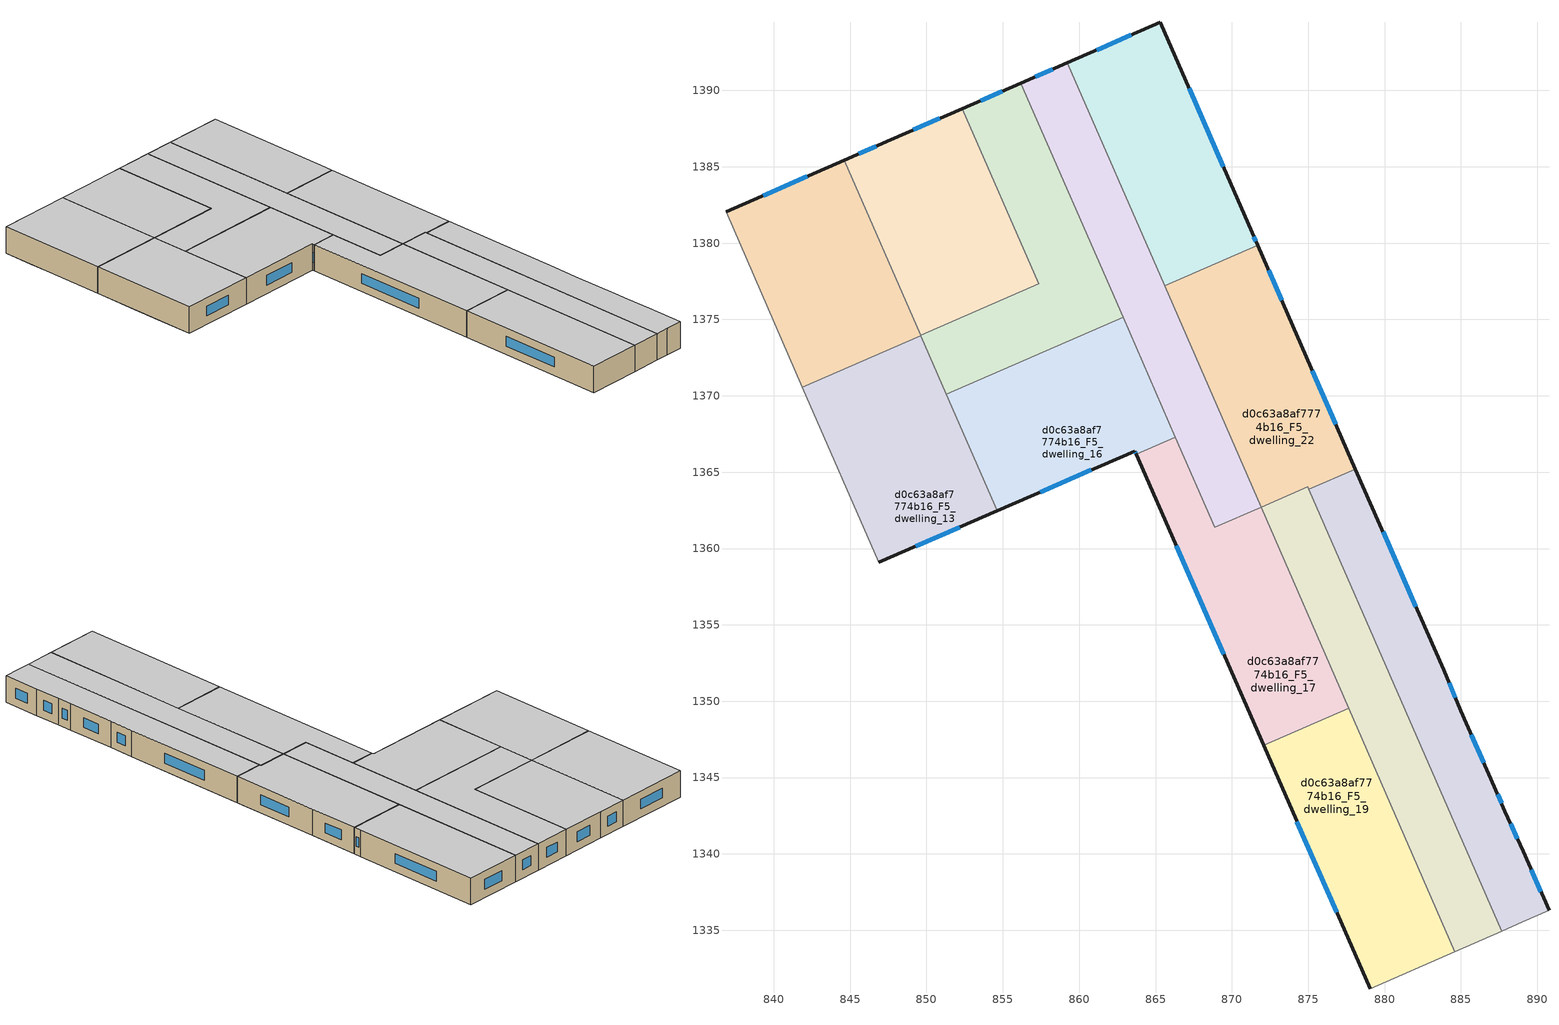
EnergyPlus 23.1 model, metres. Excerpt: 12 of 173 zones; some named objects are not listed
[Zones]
d0c63a8af7774b16_F5_dwelling_12
 floor to d0c63a8af7774b16_F4_dwelling_10 (EU_floor_Construction): 845.96,1382.32 847.33,1379.19 839.59,1375.82 838.22,1378.94 z15
 floor to d0c63a8af7774b16_F4_dwelling_9 (EU_floor_Construction): 847.33,1379.19 848.69,1376.07 840.95,1372.69 839.59,1375.82 z15
 floor to d0c63a8af7774b16_F4_dwelling_11 (EU_floor_Construction): 844.6,1385.44 845.96,1382.32 838.22,1378.94 836.87,1382.05 z15
 floor to d0c63a8af7774b16_F4_dwelling_8 (EU_floor_Construction): 848.69,1376.07 849.61,1373.95 841.87,1370.58 840.95,1372.69 z15
 wall outside (EU_wall_Construction): 844.6,1385.44 836.87,1382.05 z15:18
 wall to d0c63a8af7774b16_F5_dwelling_13 (EU_wall_Construction): 841.87,1370.58 849.61,1373.95 z15:18
 wall to d0c63a8af7774b16_F5_dwelling_10 (EU_wall_Construction): 836.87,1382.05 841.87,1370.57 z15:18
 wall to d0c63a8af7774b16_F5_dwelling_14 (EU_wall_Construction): 849.61,1373.95 844.6,1385.44 z15:18
 window (EU_Window_Construction): 842.18,1384.38 839.29,1383.11 z15.94:17.06
 ceiling to d0c63a8af7774b16_F6_dwelling_12 (EU_floor_Construction): 849.61,1373.95 844.6,1385.44 836.87,1382.05 841.87,1370.58 z18
d0c63a8af7774b16_F5_dwelling_13
 floor to d0c63a8af7774b16_F4_dwelling_5 (EU_floor_Construction): 852.91,1366.38 854.62,1362.46 846.88,1359.09 845.17,1363 z15
 floor to d0c63a8af7774b16_F4_dwelling_6 (EU_floor_Construction): 851.41,1369.82 852.91,1366.38 845.17,1363 843.67,1366.45 z15
 floor to d0c63a8af7774b16_F4_dwelling_7 (EU_floor_Construction): 850.05,1372.95 851.41,1369.82 843.67,1366.45 842.31,1369.57 z15
 floor to d0c63a8af7774b16_F4_dwelling_8 (EU_floor_Construction): 849.61,1373.95 850.05,1372.95 842.31,1369.57 841.87,1370.58 z15
 wall outside (EU_wall_Construction): 846.88,1359.09 854.62,1362.46 z15:18
 wall to d0c63a8af7774b16_F5_dwelling_11 (EU_wall_Construction): 841.87,1370.57 846.88,1359.09 z15:18
 wall to d0c63a8af7774b16_F5_dwelling_16 (EU_wall_Construction): 854.62,1362.46 851.29,1370.09 z15:18
 wall to d0c63a8af7774b16_F5_dwelling_15 (EU_wall_Construction): 851.29,1370.09 849.61,1373.95 z15:18
 window (EU_Window_Construction): 849.3,1360.15 852.19,1361.41 z15.94:17.06
 ceiling to d0c63a8af7774b16_F6_dwelling_13 (EU_floor_Construction): 854.62,1362.46 849.61,1373.95 841.87,1370.58 846.88,1359.09 z18
d0c63a8af7774b16_F5_dwelling_14
 floor to d0c63a8af7774b16_F4_dwelling_11 (EU_floor_Construction): 852.33,1388.81 853.7,1385.69 845.96,1382.32 844.6,1385.44 847.65,1386.78 z15
 floor to d0c63a8af7774b16_F4_dwelling_9 (EU_floor_Construction): 855.06,1382.56 856.42,1379.44 848.69,1376.07 847.33,1379.19 z15
 floor adiabatic (EU_floor_Construction): 856.42,1379.44 857.34,1377.33 849.61,1373.95 848.69,1376.07 z15; 853.7,1385.69 855.06,1382.56 847.33,1379.19 845.96,1382.32 z15
 wall outside (EU_wall_Construction): 852.33,1388.82 847.65,1386.78 844.6,1385.44 z15:18
 wall to d0c63a8af7774b16_F5_dwelling_15 (EU_wall_Construction): 849.61,1373.95 857.34,1377.33 852.33,1388.82 z15:18
 window (EU_Window_Construction): 850.87,1388.18 849.12,1387.41 / 846.69,1386.36 845.56,1385.86 z15.94:17.06
 ceiling to d0c63a8af7774b16_F6_dwelling_14 (EU_floor_Construction): 857.34,1377.33 852.33,1388.82 847.65,1386.78 844.6,1385.44 849.61,1373.95 z18
d0c63a8af7774b16_F5_dwelling_15
 floor to d0c63a8af7774b16_F4_dwelling_7 (EU_floor_Construction): 861.63,1377.99 862.87,1375.13 851.29,1370.09 850.05,1372.95 z15
 floor adiabatic (EU_floor_Construction): 860.26,1381.11 861.63,1377.99 850.05,1372.95 849.61,1373.95 857.34,1377.33 856.42,1379.44 z15
 floor to d0c63a8af7774b16_F4_dwelling_10 (EU_floor_Construction): 857.54,1387.36 858.9,1384.24 855.06,1382.56 853.7,1385.69 z15
 floor to d0c63a8af7774b16_F4_dwelling_11 (EU_floor_Construction): 856.18,1390.49 857.54,1387.36 853.7,1385.69 852.33,1388.81 z15
 floor to d0c63a8af7774b16_F4_dwelling_9 (EU_floor_Construction): 858.9,1384.24 860.26,1381.11 856.42,1379.44 855.06,1382.56 z15
 wall outside (EU_wall_Construction): 856.18,1390.49 852.33,1388.82 z15:18
 wall to d0c63a8af7774b16_F5_dwelling_18 (EU_wall_Construction): 862.87,1375.13 856.18,1390.49 z15:18
 wall to d0c63a8af7774b16_F5_dwelling_16 (EU_wall_Construction): 851.29,1370.09 862.87,1375.13 z15:18
 window (EU_Window_Construction): 854.97,1389.96 853.54,1389.34 z15.94:17.06
 ceiling to d0c63a8af7774b16_F6_dwelling_15 (EU_floor_Construction): 862.87,1375.13 856.18,1390.49 852.33,1388.82 857.34,1377.33 849.61,1373.95 851.29,1370.09 z18
d0c63a8af7774b16_F5_dwelling_16
 floor to d0c63a8af7774b16_F4_dwelling_6 (EU_floor_Construction): 862.99,1374.87 864.49,1371.43 852.91,1366.38 851.41,1369.82 z15
 floor to d0c63a8af7774b16_F4_dwelling_5 (EU_floor_Construction): 864.49,1371.43 865.71,1368.62 863.14,1367.5 863.62,1366.38 854.62,1362.46 852.91,1366.38 z15
 floor to d0c63a8af7774b16_F4_dwelling_7 (EU_floor_Construction): 862.87,1375.13 862.99,1374.87 851.41,1369.82 851.29,1370.09 z15
 floor to d0c63a8af7774b16_F4_dwelling_4 (EU_floor_Construction): 865.71,1368.62 866.29,1367.28 863.73,1366.16 863.14,1367.5 z15
 wall outside (EU_wall_Construction): 854.62,1362.46 863.63,1366.38 863.72,1366.16 z15:18
 wall to d0c63a8af7774b16_F5_dwelling_17 (EU_wall_Construction): 863.72,1366.16 866.3,1367.28 z15:18
 wall to d0c63a8af7774b16_F5_dwelling_18 (EU_wall_Construction): 866.3,1367.28 862.87,1375.13 z15:18
 window (EU_Window_Construction): 863.66,1366.31 863.69,1366.23 / 857.44,1363.69 860.8,1365.16 z15.94:17.06
 ceiling to d0c63a8af7774b16_F6_dwelling_16 (EU_floor_Construction): 863.72,1366.16 866.3,1367.28 862.87,1375.13 851.29,1370.09 854.62,1362.46 863.63,1366.38 z18
d0c63a8af7774b16_F5_dwelling_17
 floor adiabatic (EU_floor_Construction): 874.68,1356.37 877.66,1349.54 872.07,1347.11 869.08,1353.93 z15
 floor to d0c63a8af7774b16_F4_dwelling_4 (EU_floor_Construction): 866.29,1367.28 868.62,1361.94 866.06,1360.82 863.73,1366.16 z15
 floor to d0c63a8af7774b16_F4_dwelling_3 (EU_floor_Construction): 871.92,1362.71 874.68,1356.37 869.08,1353.93 866.06,1360.82 868.62,1361.94 868.87,1361.38 z15
 wall outside (EU_wall_Construction): 863.72,1366.16 872.07,1347.11 z15:18
 wall to d0c63a8af7774b16_F5_dwelling_19 (EU_wall_Construction): 872.07,1347.11 877.66,1349.54 z15:18
 wall to d0c63a8af7774b16_F5_dwelling_18 (EU_wall_Construction): 871.92,1362.71 868.87,1361.38 866.3,1367.28 z15:18
 wall to d0c63a8af7774b16_F5_dwelling_21 (EU_wall_Construction): 877.66,1349.54 871.92,1362.71 z15:18
 window (EU_Window_Construction): 866.34,1360.19 869.46,1353.08 z15.94:17.06
 ceiling to d0c63a8af7774b16_F6_dwelling_17 (EU_floor_Construction): 877.66,1349.54 871.92,1362.71 868.87,1361.38 866.3,1367.28 863.72,1366.16 872.07,1347.11 z18
d0c63a8af7774b16_F5_dwelling_18
 floor to d0c63a8af7774b16_F4_dwelling_4 (EU_floor_Construction): 868.76,1369.95 871.68,1363.27 868.62,1361.94 865.71,1368.62 z15
 floor to d0c63a8af7774b16_F4_dwelling_7 (EU_floor_Construction): 864.68,1379.32 866.04,1376.2 862.99,1374.87 862.87,1375.13 861.63,1377.99 z15
 floor to d0c63a8af7774b16_F4_dwelling_3 (EU_floor_Construction): 874.97,1364.04 868.87,1361.38 868.62,1361.94 871.68,1363.27 871.92,1362.71 z15
 floor to d0c63a8af7774b16_F4_dwelling_6 (EU_floor_Construction): 866.04,1376.2 867.54,1372.76 864.49,1371.43 862.99,1374.87 z15
 floor to d0c63a8af7774b16_F4_dwelling_5 (EU_floor_Construction): 867.54,1372.76 868.76,1369.95 865.71,1368.62 864.49,1371.43 z15
 floor to d0c63a8af7774b16_F4_dwelling_11 (EU_floor_Construction): 859.23,1391.82 860.59,1388.69 857.54,1387.36 856.18,1390.49 z15
 floor to d0c63a8af7774b16_F4_dwelling_9 (EU_floor_Construction): 861.96,1385.57 863.32,1382.45 860.26,1381.11 858.9,1384.24 z15
 floor adiabatic (EU_floor_Construction): 860.59,1388.69 864.68,1379.32 861.63,1377.99 862.87,1375.13 862.99,1374.87 860.26,1381.11 863.32,1382.45 861.96,1385.57 858.9,1384.24 857.54,1387.36 z15
 wall outside (EU_wall_Construction): 859.23,1391.82 856.18,1390.49 z15:18
 wall to d0c63a8af7774b16_F5_dwelling_20 (EU_wall_Construction): 865.6,1377.22 859.23,1391.82 z15:18
 wall to d0c63a8af7774b16_F5_dwelling_22 (EU_wall_Construction): 874.97,1364.04 871.92,1362.71 865.6,1377.22 z15:18
 wall to d0c63a8af7774b16_F5_dwelling_21 (EU_wall_Construction): 871.92,1362.71 874.97,1364.04 z15:18
 window (EU_Window_Construction): 858.27,1391.4 857.13,1390.9 z15.94:17.06
 ceiling to d0c63a8af7774b16_F6_dwelling_18 (EU_floor_Construction): 874.97,1364.04 871.92,1362.71 859.23,1391.82 856.18,1390.49 868.87,1361.38 z18
d0c63a8af7774b16_F5_dwelling_19
 floor to d0c63a8af7774b16_F4_dwelling_0 (EU_floor_Construction): 881.3,1341.19 884.61,1333.6 879.06,1331.17 875.73,1338.76 z15
 floor to d0c63a8af7774b16_F4_dwelling_1 (EU_floor_Construction): 877.99,1348.79 881.3,1341.19 875.73,1338.76 872.4,1346.36 z15
 floor to d0c63a8af7774b16_F4_dwelling_2 (EU_floor_Construction): 877.66,1349.54 877.99,1348.79 872.4,1346.36 872.07,1347.11 z15
 wall outside (EU_wall_Construction): 872.07,1347.11 879.06,1331.17 z15:18
 wall adiabatic (EU_wall_Construction): 879.06,1331.17 884.61,1333.6 z15:18
 wall to d0c63a8af7774b16_F5_dwelling_21 (EU_wall_Construction): 884.61,1333.6 877.66,1349.54 z15:18
 window (EU_Window_Construction): 874.26,1342.11 876.87,1336.16 z15.94:17.06
 ceiling to d0c63a8af7774b16_F6_dwelling_19 (EU_floor_Construction): 884.61,1333.6 877.66,1349.54 872.07,1347.11 879.06,1331.17 z18
d0c63a8af7774b16_F5_dwelling_20
 floor to d0c63a8af7774b16_F4_dwelling_8 (EU_floor_Construction): 869.41,1385.1 870.77,1381.98 864.68,1379.32 863.32,1382.45 z15
 floor to d0c63a8af7774b16_F4_dwelling_11 (EU_floor_Construction): 865.31,1394.47 866.68,1391.35 860.59,1388.69 859.23,1391.82 z15
 floor to d0c63a8af7774b16_F4_dwelling_9 (EU_floor_Construction): 868.04,1388.22 869.41,1385.1 863.32,1382.45 861.96,1385.57 z15
 floor to d0c63a8af7774b16_F4_dwelling_7 (EU_floor_Construction): 870.77,1381.98 871.34,1380.68 871.69,1379.87 865.6,1377.22 864.68,1379.32 z15
 floor to d0c63a8af7774b16_F4_dwelling_10 (EU_floor_Construction): 866.68,1391.35 868.04,1388.22 861.96,1385.57 860.59,1388.69 z15
 wall outside (EU_wall_Construction): 871.69,1379.87 871.34,1380.68 865.31,1394.47 859.23,1391.82 z15:18
 wall to d0c63a8af7774b16_F5_dwelling_22 (EU_wall_Construction): 865.6,1377.22 871.69,1379.87 z15:18
 window (EU_Window_Construction): 869.45,1385 867.2,1390.15 / 871.58,1380.13 871.45,1380.43 / 863.41,1393.64 861.14,1392.65 z15.94:17.06
 ceiling to d0c63a8af7774b16_F6_dwelling_20 (EU_floor_Construction): 871.69,1379.87 871.34,1380.68 865.31,1394.47 859.23,1391.82 865.6,1377.22 z18
d0c63a8af7774b16_F5_dwelling_21
 floor to d0c63a8af7774b16_F4_dwelling_3 (EU_floor_Construction): 874.97,1364.04 877.74,1357.71 874.68,1356.37 871.92,1362.71 z15
 floor to d0c63a8af7774b16_F4_dwelling_1 (EU_floor_Construction): 881.04,1350.12 884.36,1342.52 881.3,1341.19 877.99,1348.79 z15
 floor to d0c63a8af7774b16_F4_dwelling_0 (EU_floor_Construction): 884.36,1342.52 887.66,1334.94 884.61,1333.6 881.3,1341.19 z15
 floor to d0c63a8af7774b16_F4_dwelling_2 (EU_floor_Construction): 877.74,1357.71 881.04,1350.12 877.99,1348.79 874.68,1356.37 z15
 wall adiabatic (EU_wall_Construction): 884.61,1333.6 887.66,1334.94 z15:18
 wall to d0c63a8af7774b16_F5_dwelling_23 (EU_wall_Construction): 887.66,1334.94 875.05,1363.88 z15:18
 wall to d0c63a8af7774b16_F5_dwelling_22 (EU_wall_Construction): 875.05,1363.88 874.98,1364.04 z15:18
 ceiling to d0c63a8af7774b16_F6_dwelling_21 (EU_floor_Construction): 887.66,1334.94 874.97,1364.04 871.92,1362.71 884.61,1333.6 z18
d0c63a8af7774b16_F5_dwelling_22
 floor to d0c63a8af7774b16_F4_dwelling_4 (EU_floor_Construction): 874.85,1372.61 877.78,1365.93 871.68,1363.27 868.76,1369.95 z15
 floor to d0c63a8af7774b16_F4_dwelling_6 (EU_floor_Construction): 872.13,1378.86 873.49,1375.73 873.55,1375.58 873.63,1375.41 867.54,1372.76 866.04,1376.2 z15
 floor to d0c63a8af7774b16_F4_dwelling_5 (EU_floor_Construction): 873.98,1374.59 874.85,1372.61 868.76,1369.95 867.54,1372.76 873.63,1375.41 z15
 floor to d0c63a8af7774b16_F4_dwelling_3 (EU_floor_Construction): 877.78,1365.93 878.1,1365.21 875.05,1363.88 874.97,1364.04 871.92,1362.71 871.68,1363.27 z15
 floor to d0c63a8af7774b16_F4_dwelling_7 (EU_floor_Construction): 871.69,1379.87 872.13,1378.86 866.04,1376.2 865.6,1377.22 z15
 wall outside (EU_wall_Construction): 878.1,1365.21 873.98,1374.59 871.69,1379.87 z15:18
 wall to d0c63a8af7774b16_F5_dwelling_23 (EU_wall_Construction): 875.05,1363.88 878.1,1365.21 z15:18
 window (EU_Window_Construction): 873.26,1376.25 872.41,1378.22 / 876.81,1368.15 875.27,1371.65 z15.94:17.06
 ceiling to d0c63a8af7774b16_F6_dwelling_22 (EU_floor_Construction): 878.1,1365.21 873.98,1374.59 871.69,1379.87 865.6,1377.22 871.92,1362.71 874.97,1364.04 875.05,1363.88 z18
d0c63a8af7774b16_F5_dwelling_23
 floor to d0c63a8af7774b16_F4_dwelling_1 (EU_floor_Construction): 885,1349.37 887.19,1344.4 887.42,1343.86 884.36,1342.52 881.04,1350.12 884.12,1351.46 z15
 floor to d0c63a8af7774b16_F4_dwelling_0 (EU_floor_Construction): 887.88,1342.8 889.07,1340.18 890.77,1336.31 889.05,1335.55 887.66,1334.94 884.36,1342.52 887.42,1343.86 z15
 floor to d0c63a8af7774b16_F4_dwelling_3 (EU_floor_Construction): 878.1,1365.21 880.8,1359.04 877.74,1357.71 875.05,1363.88 z15
 floor to d0c63a8af7774b16_F4_dwelling_2 (EU_floor_Construction): 880.8,1359.04 883.87,1352.05 884.12,1351.46 881.04,1350.12 877.74,1357.71 z15
 wall outside (EU_wall_Construction): 890.77,1336.31 889.07,1340.18 887.88,1342.8 887.19,1344.4 885,1349.37 883.87,1352.05 878.1,1365.21 z15:18
 wall adiabatic (EU_wall_Construction): 887.66,1334.94 889.05,1335.55 890.77,1336.31 z15:18
 window (EU_Window_Construction): 882.06,1356.17 879.91,1361.08 / 884.64,1350.21 884.22,1351.21 / 886.5,1345.96 885.69,1347.82 / 887.66,1343.3 887.41,1343.9 / 888.7,1341 888.25,1341.98 / 890.24,1337.53 889.61,1338.97 z15.94:17.06
 ceiling to d0c63a8af7774b16_F6_dwelling_23 (EU_floor_Construction): 890.77,1336.31 889.07,1340.18 887.88,1342.8 887.19,1344.4 885,1349.37 883.87,1352.05 878.1,1365.21 875.05,1363.88 887.66,1334.94 889.05,1335.55 z18
[Building]
EU S2 Campaign: North Axis=0; Terrain=City; Solar Distribution=FullExterior
[Site:Location]
Vienna: Latitude=48; Longitude=16.5; Time Zone=1; Elevation=183
[SizingPeriod:WeatherFileDays]
AnnualSizingPeriod: Begin Month=1; Begin Day of Month=1; End Month=12; End Day of Month=31; Day of Week for Start Day=Monday; Use Weather File Daylight Saving Period=No; Use Weather File Rain and Snow Indicators=No
[MATERIAL]
EU_InternalMass_Material: Roughness=MediumRough; Thickness=0.1; Conductivity=1; Density=1800; Specific Heat=900; Thermal Absorptance=0.9; Solar Absorptance=0.7; Visible Absorptance=0.7
[MATERIAL:NOMASS] Roughness=MediumRough; Thermal Absorptance=0.9; Solar Absorptance=0.7; Visible Absorptance=0.7
Name | Thermal Resistance
EU_wall_NoMass | 0.914258
EU_floor_NoMass | 1.09711
[WINDOWMATERIAL:SIMPLEGLAZINGSYSTEM]
EU_Window_SimpleGlazing: UFactor=2.09642; Solar Heat Gain Coefficient=0.65; Visible Transmittance=0.65
[CONSTRUCTION]
EU_wall_Construction: EU_wall_NoMass
EU_floor_Construction: EU_floor_NoMass
EU_Window_Construction: EU_Window_SimpleGlazing
EU_InternalMass_Construction: EU_InternalMass_Material
[ZONE] Type=1; Multiplier=1; Ceiling Height=autocalculate; Floor Area=autocalculate; Part of Total Floor Area=Yes
Name | Volume
d0c63a8af7774b16_F5_dwelling_12; d0c63a8af7774b16_F5_dwelling_13 | 317.306
d0c63a8af7774b16_F5_dwelling_14 | 317.305
d0c63a8af7774b16_F5_dwelling_15; d0c63a8af7774b16_F5_dwelling_22 | 317.339
d0c63a8af7774b16_F5_dwelling_16 | 317.33
d0c63a8af7774b16_F5_dwelling_17 | 317.284
d0c63a8af7774b16_F5_dwelling_18 | 317.337
d0c63a8af7774b16_F5_dwelling_19; d0c63a8af7774b16_F5_dwelling_23 | 317.303
d0c63a8af7774b16_F5_dwelling_20 | 317.313
d0c63a8af7774b16_F5_dwelling_21 | 317.32
[INTERNALMASS] Construction=EU_InternalMass_Construction
Name | Zone or ZoneList | Surface Area
d0c63a8af7774b16_F5_dwelling_12_EU_InternalMass | d0c63a8af7774b16_F5_dwelling_12 | 105.768
d0c63a8af7774b16_F5_dwelling_13_EU_InternalMass | d0c63a8af7774b16_F5_dwelling_13 | 105.768
d0c63a8af7774b16_F5_dwelling_14_EU_InternalMass | d0c63a8af7774b16_F5_dwelling_14 | 105.769
d0c63a8af7774b16_F5_dwelling_15_EU_InternalMass | d0c63a8af7774b16_F5_dwelling_15 | 105.78
d0c63a8af7774b16_F5_dwelling_16_EU_InternalMass | d0c63a8af7774b16_F5_dwelling_16 | 105.78
d0c63a8af7774b16_F5_dwelling_17_EU_InternalMass | d0c63a8af7774b16_F5_dwelling_17 | 105.762
d0c63a8af7774b16_F5_dwelling_18_EU_InternalMass | d0c63a8af7774b16_F5_dwelling_18 | 105.786
d0c63a8af7774b16_F5_dwelling_19_EU_InternalMass | d0c63a8af7774b16_F5_dwelling_19 | 105.767
d0c63a8af7774b16_F5_dwelling_20_EU_InternalMass | d0c63a8af7774b16_F5_dwelling_20 | 105.772
d0c63a8af7774b16_F5_dwelling_21_EU_InternalMass | d0c63a8af7774b16_F5_dwelling_21 | 105.773
d0c63a8af7774b16_F5_dwelling_22_EU_InternalMass | d0c63a8af7774b16_F5_dwelling_22 | 105.779
d0c63a8af7774b16_F5_dwelling_23_EU_InternalMass | d0c63a8af7774b16_F5_dwelling_23 | 105.768
[OTHEREQUIPMENT] Fuel Type=Electricity; Design Level Calculation Method=Watts/Area; Power per Zone Floor Area=1; Fraction Latent=0; Fraction Radiant=0; Fraction Lost=0; Carbon Dioxide Generation Rate=0; EndUse Subcategory=EU_Step8_InternalGains
Name | Zone or ZoneList or Space or SpaceList | Schedule
EU_Step8_InternalGain_d0c63a8af7774b16_F5_dwelling_12_f000 | d0c63a8af7774b16_F5_dwelling_12 | EU_Step8_GainSchedule_d0c63a8af7774b16_F5_dwelling_12_f000
EU_Step8_InternalGain_d0c63a8af7774b16_F5_dwelling_13_f000 | d0c63a8af7774b16_F5_dwelling_13 | EU_Step8_GainSchedule_d0c63a8af7774b16_F5_dwelling_13_f000
EU_Step8_InternalGain_d0c63a8af7774b16_F5_dwelling_14_f000 | d0c63a8af7774b16_F5_dwelling_14 | EU_Step8_GainSchedule_d0c63a8af7774b16_F5_dwelling_14_f000
EU_Step8_InternalGain_d0c63a8af7774b16_F5_dwelling_15_f000 | d0c63a8af7774b16_F5_dwelling_15 | EU_Step8_GainSchedule_d0c63a8af7774b16_F5_dwelling_15_f000
EU_Step8_InternalGain_d0c63a8af7774b16_F5_dwelling_16_f000 | d0c63a8af7774b16_F5_dwelling_16 | EU_Step8_GainSchedule_d0c63a8af7774b16_F5_dwelling_16_f000
EU_Step8_InternalGain_d0c63a8af7774b16_F5_dwelling_17_f000 | d0c63a8af7774b16_F5_dwelling_17 | EU_Step8_GainSchedule_d0c63a8af7774b16_F5_dwelling_17_f000
EU_Step8_InternalGain_d0c63a8af7774b16_F5_dwelling_18_f000 | d0c63a8af7774b16_F5_dwelling_18 | EU_Step8_GainSchedule_d0c63a8af7774b16_F5_dwelling_18_f000
EU_Step8_InternalGain_d0c63a8af7774b16_F5_dwelling_19_f000 | d0c63a8af7774b16_F5_dwelling_19 | EU_Step8_GainSchedule_d0c63a8af7774b16_F5_dwelling_19_f000
EU_Step8_InternalGain_d0c63a8af7774b16_F5_dwelling_20_f000 | d0c63a8af7774b16_F5_dwelling_20 | EU_Step8_GainSchedule_d0c63a8af7774b16_F5_dwelling_20_f000
EU_Step8_InternalGain_d0c63a8af7774b16_F5_dwelling_21_f000 | d0c63a8af7774b16_F5_dwelling_21 | EU_Step8_GainSchedule_d0c63a8af7774b16_F5_dwelling_21_f000
EU_Step8_InternalGain_d0c63a8af7774b16_F5_dwelling_22_f000 | d0c63a8af7774b16_F5_dwelling_22 | EU_Step8_GainSchedule_d0c63a8af7774b16_F5_dwelling_22_f000
EU_Step8_InternalGain_d0c63a8af7774b16_F5_dwelling_23_f000 | d0c63a8af7774b16_F5_dwelling_23 | EU_Step8_GainSchedule_d0c63a8af7774b16_F5_dwelling_23_f000
[ZONEVENTILATION:DESIGNFLOWRATE] Schedule=EU_AlwaysOn; Design Flow Rate Calculation Method=AirChanges/Hour; Air Changes per Hour=0.546891; Ventilation Type=Natural; Fan Pressure Rise=0; Fan Total Efficiency=1; Constant Term Coefficient=1; Temperature Term Coefficient=0; Velocity Term Coefficient=0; Velocity Squared Term Coefficient=0; Minimum Indoor Temperature=-100; Maximum Indoor Temperature=100; Delta Temperature=-100; Minimum Outdoor Temperature=-100; Maximum Outdoor Temperature=100; Maximum Wind Speed=40
Name | Zone or ZoneList or Space or SpaceList
EU_ConstantAir_d0c63a8af7774b16_F5_dwelling_12 | d0c63a8af7774b16_F5_dwelling_12
EU_ConstantAir_d0c63a8af7774b16_F5_dwelling_13 | d0c63a8af7774b16_F5_dwelling_13
EU_ConstantAir_d0c63a8af7774b16_F5_dwelling_14 | d0c63a8af7774b16_F5_dwelling_14
EU_ConstantAir_d0c63a8af7774b16_F5_dwelling_15 | d0c63a8af7774b16_F5_dwelling_15
EU_ConstantAir_d0c63a8af7774b16_F5_dwelling_16 | d0c63a8af7774b16_F5_dwelling_16
EU_ConstantAir_d0c63a8af7774b16_F5_dwelling_17 | d0c63a8af7774b16_F5_dwelling_17
EU_ConstantAir_d0c63a8af7774b16_F5_dwelling_18 | d0c63a8af7774b16_F5_dwelling_18
EU_ConstantAir_d0c63a8af7774b16_F5_dwelling_19 | d0c63a8af7774b16_F5_dwelling_19
EU_ConstantAir_d0c63a8af7774b16_F5_dwelling_20 | d0c63a8af7774b16_F5_dwelling_20
EU_ConstantAir_d0c63a8af7774b16_F5_dwelling_21 | d0c63a8af7774b16_F5_dwelling_21
EU_ConstantAir_d0c63a8af7774b16_F5_dwelling_22 | d0c63a8af7774b16_F5_dwelling_22
EU_ConstantAir_d0c63a8af7774b16_F5_dwelling_23 | d0c63a8af7774b16_F5_dwelling_23
[HVACTEMPLATE:ZONE:IDEALLOADSAIRSYSTEM] System Availability Schedule=EU_AlwaysOn; Maximum Heating Supply Air Temperature=50; Minimum Cooling Supply Air Temperature=13; Maximum Heating Supply Air Humidity Ratio=0.0156; Minimum Cooling Supply Air Humidity Ratio=0.0077; Heating Limit=NoLimit; Cooling Limit=NoLimit; Heating Availability Schedule=EU_AlwaysOn; Cooling Availability Schedule=EU_CoolingOff; Dehumidification Control Type=ConstantSensibleHeatRatio; Cooling Sensible Heat Ratio=0.7; Dehumidification Setpoint=60; Humidification Control Type=None; Humidification Setpoint=30; Outdoor Air Method=None; Outdoor Air Flow Rate per Person=0.00944; Outdoor Air Flow Rate per Zone Floor Area=0; Outdoor Air Flow Rate per Zone=0; Demand Controlled Ventilation Type=None; Outdoor Air Economizer Type=NoEconomizer; Heat Recovery Type=None; Sensible Heat Recovery Effectiveness=0.7; Latent Heat Recovery Effectiveness=0.65
Name | Template Thermostat
d0c63a8af7774b16_F5_dwelling_12 | EU_HeatOnly_d0c63a8af7774b16_F5_dwelling_12
d0c63a8af7774b16_F5_dwelling_13 | EU_HeatOnly_d0c63a8af7774b16_F5_dwelling_13
d0c63a8af7774b16_F5_dwelling_14 | EU_HeatOnly_d0c63a8af7774b16_F5_dwelling_14
d0c63a8af7774b16_F5_dwelling_15 | EU_HeatOnly_d0c63a8af7774b16_F5_dwelling_15
d0c63a8af7774b16_F5_dwelling_16 | EU_HeatOnly_d0c63a8af7774b16_F5_dwelling_16
d0c63a8af7774b16_F5_dwelling_17 | EU_HeatOnly_d0c63a8af7774b16_F5_dwelling_17
d0c63a8af7774b16_F5_dwelling_18 | EU_HeatOnly_d0c63a8af7774b16_F5_dwelling_18
d0c63a8af7774b16_F5_dwelling_19 | EU_HeatOnly_d0c63a8af7774b16_F5_dwelling_19
d0c63a8af7774b16_F5_dwelling_20 | EU_HeatOnly_d0c63a8af7774b16_F5_dwelling_20
d0c63a8af7774b16_F5_dwelling_21 | EU_HeatOnly_d0c63a8af7774b16_F5_dwelling_21
d0c63a8af7774b16_F5_dwelling_22 | EU_HeatOnly_d0c63a8af7774b16_F5_dwelling_22
d0c63a8af7774b16_F5_dwelling_23 | EU_HeatOnly_d0c63a8af7774b16_F5_dwelling_23
[SIZING:ZONE] Zone Cooling Design Supply Air Temperature Input Method=SupplyAirTemperature; Zone Cooling Design Supply Air Temperature=13; Zone Heating Design Supply Air Temperature Input Method=SupplyAirTemperature; Zone Heating Design Supply Air Temperature=50; Zone Cooling Design Supply Air Humidity Ratio=0.008; Zone Heating Design Supply Air Humidity Ratio=0.008; Cooling Design Air Flow Method=DesignDay; Cooling Design Air Flow Rate=0; Cooling Minimum Air Flow per Zone Floor Area=0.000762; Cooling Minimum Air Flow=0; Cooling Minimum Air Flow Fraction=0.2; Heating Design Air Flow Method=DesignDay; Heating Design Air Flow Rate=0; Heating Maximum Air Flow per Zone Floor Area=0.002032; Heating Maximum Air Flow=0.141576; Heating Maximum Air Flow Fraction=0.3; Account for Dedicated Outdoor Air System=No; Dedicated Outdoor Air System Control Strategy=NeutralSupplyAir; Dedicated Outdoor Air Low Setpoint Temperature for Design=autosize; Dedicated Outdoor Air High Setpoint Temperature for Design=autosize; Zone Load Sizing Method=Sensible Load Only No Latent Load; Zone Latent Cooling Design Supply Air Humidity Ratio Input Method=HumidityRatioDifference; Zone Cooling Design Supply Air Humidity Ratio Difference=0.005; Zone Latent Heating Design Supply Air Humidity Ratio Input Method=HumidityRatioDifference; Zone Humidification Design Supply Air Humidity Ratio Difference=0.005
d0c63a8af7774b16_F5_dwelling_12; d0c63a8af7774b16_F5_dwelling_13; d0c63a8af7774b16_F5_dwelling_14; d0c63a8af7774b16_F5_dwelling_15; d0c63a8af7774b16_F5_dwelling_16; d0c63a8af7774b16_F5_dwelling_17; d0c63a8af7774b16_F5_dwelling_18; d0c63a8af7774b16_F5_dwelling_19; d0c63a8af7774b16_F5_dwelling_20; d0c63a8af7774b16_F5_dwelling_21; d0c63a8af7774b16_F5_dwelling_22; d0c63a8af7774b16_F5_dwelling_23
[SCHEDULE:CONSTANT]
Name | Hourly Value
EU_AlwaysOn | 1
EU_CoolingOff | 0
[SCHEDULE:FILE] Column Number=1; Rows to Skip at Top=0; Number of Hours of Data=8760; Column Separator=Comma; Interpolate to Timestep=No; Minutes per Item=60; Adjust Schedule for Daylight Savings=Yes
Name | File
EU_Step8_GainSchedule_d0c63a8af7774b16_F5_dwelling_12_f000 | ../../schedules/d0c63a8af7774b16/d0c63a8af7774b16_F5_dwelling_12_f000_gain.csv
EU_Step8_GainSchedule_d0c63a8af7774b16_F5_dwelling_13_f000 | ../../schedules/d0c63a8af7774b16/d0c63a8af7774b16_F5_dwelling_13_f000_gain.csv
EU_Step8_GainSchedule_d0c63a8af7774b16_F5_dwelling_14_f000 | ../../schedules/d0c63a8af7774b16/d0c63a8af7774b16_F5_dwelling_14_f000_gain.csv
EU_Step8_GainSchedule_d0c63a8af7774b16_F5_dwelling_15_f000 | ../../schedules/d0c63a8af7774b16/d0c63a8af7774b16_F5_dwelling_15_f000_gain.csv
EU_Step8_GainSchedule_d0c63a8af7774b16_F5_dwelling_16_f000 | ../../schedules/d0c63a8af7774b16/d0c63a8af7774b16_F5_dwelling_16_f000_gain.csv
EU_Step8_GainSchedule_d0c63a8af7774b16_F5_dwelling_17_f000 | ../../schedules/d0c63a8af7774b16/d0c63a8af7774b16_F5_dwelling_17_f000_gain.csv
EU_Step8_GainSchedule_d0c63a8af7774b16_F5_dwelling_18_f000 | ../../schedules/d0c63a8af7774b16/d0c63a8af7774b16_F5_dwelling_18_f000_gain.csv
EU_Step8_GainSchedule_d0c63a8af7774b16_F5_dwelling_19_f000 | ../../schedules/d0c63a8af7774b16/d0c63a8af7774b16_F5_dwelling_19_f000_gain.csv
EU_Step8_GainSchedule_d0c63a8af7774b16_F5_dwelling_20_f000 | ../../schedules/d0c63a8af7774b16/d0c63a8af7774b16_F5_dwelling_20_f000_gain.csv
EU_Step8_GainSchedule_d0c63a8af7774b16_F5_dwelling_21_f000 | ../../schedules/d0c63a8af7774b16/d0c63a8af7774b16_F5_dwelling_21_f000_gain.csv
EU_Step8_GainSchedule_d0c63a8af7774b16_F5_dwelling_22_f000 | ../../schedules/d0c63a8af7774b16/d0c63a8af7774b16_F5_dwelling_22_f000_gain.csv
EU_Step8_GainSchedule_d0c63a8af7774b16_F5_dwelling_23_f000 | ../../schedules/d0c63a8af7774b16/d0c63a8af7774b16_F5_dwelling_23_f000_gain.csv
